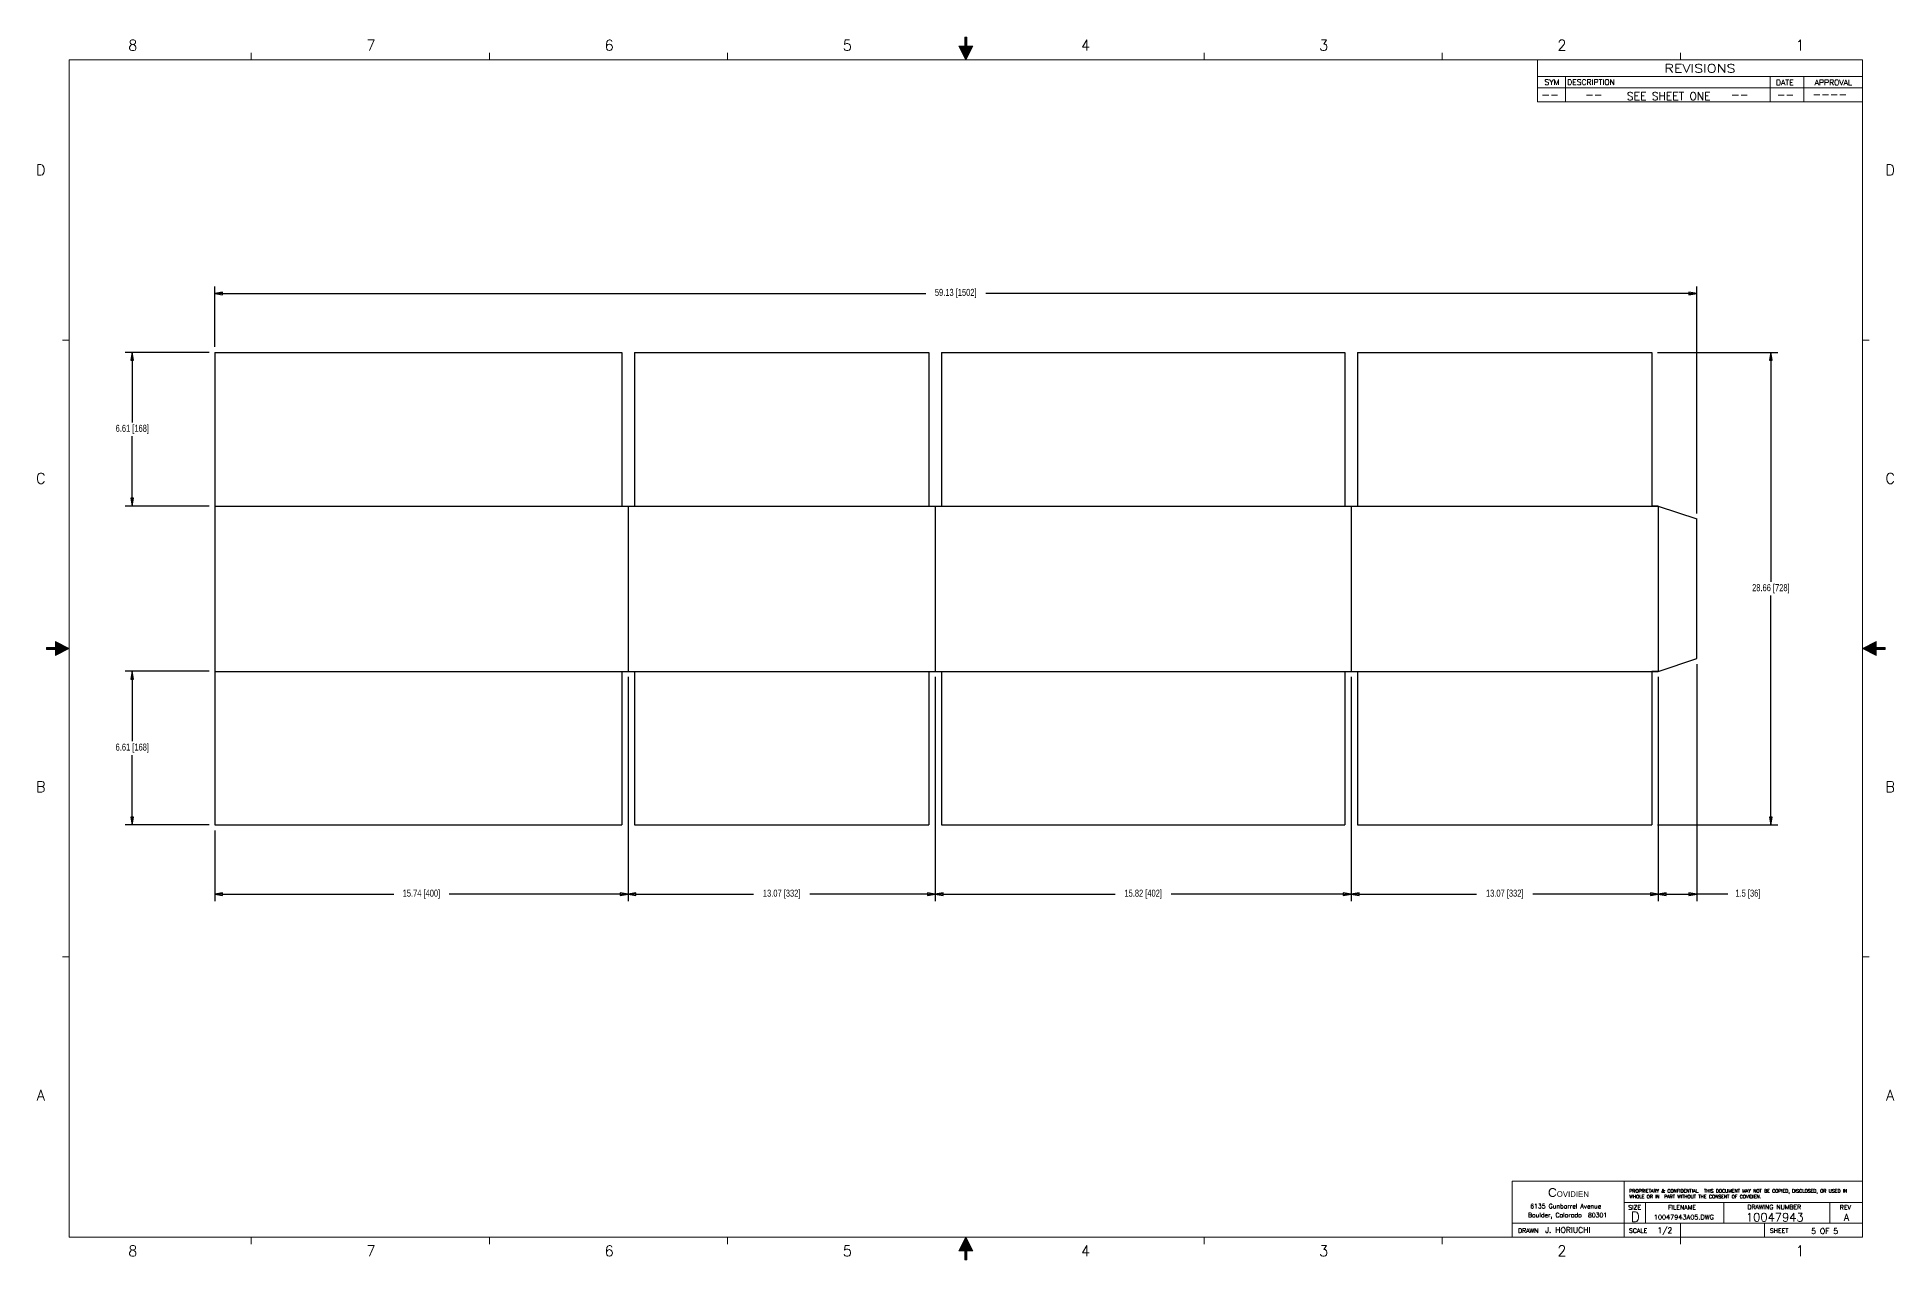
# Model space of a CAD drawing. Header units: inches. Extents: x -0.1 to 33.1, y 0.1 to 21.9.
import ezdxf
from ezdxf.enums import TextEntityAlignment as Align

# ---------------------------------------------------------------- set-up
doc = ezdxf.new("R2010")
doc.units = ezdxf.units.IN
doc.header["$LTSCALE"] = 1.87
doc.header["$MEASUREMENT"] = 0
doc.header["$PDMODE"] = 3
doc.header["$PDSIZE"] = 0.3125
doc.layers.get('0').update_dxf_attribs({"linetype": 'CONTINUOUS'})
doc.layers.get('Defpoints').update_dxf_attribs({"linetype": 'CONTINUOUS'})
for name, color, linetype in [('DIM', 7, 'CONTINUOUS'), ('DRAW', 4, 'CONTINUOUS'), ('Layer 1', 40, 'CONTINUOUS'), ('OBJECT', 5, 'CONTINUOUS')]:
    doc.layers.add(name, color=color, linetype=linetype)
doc.styles.add('ROMANS', font='ROMANS.shx')
doc.styles.add('SIMPLEX', font='SIMPLEX')
doc.styles.get("Standard").update_dxf_attribs({"font": 'txt', "width": 0.8})
doc.styles.add('TB', font='SAS_____.PFB')
doc.dimstyles.get("Standard").update_dxf_attribs({"dimtxt": 0.15625, "dimasz": 0.1875, "dimexe": 0.18, "dimexo": 0.0625, "dimgap": 0.09, "dimtad": 0, "dimtih": 1, "dimtoh": 1, "dimzin": 4, "dimdsep": 46, "dimtxsty": 'Standard', "dimblk": 'CLOSED', "dimblk1": 'CLOSED', "dimblk2": 'CLOSED', "dimcen": 0.09, "dimadec": 0, "dimazin": 0, "dimtp": 0.01, "dimtm": 0.01, "dimtfac": 1, "dimtofl": 0, "dimtmove": 0, "dimatfit": 3, "dimldrblk": 'CLOSED', "dimfxl": 0, "dimtolj": 1, "dimtzin": 4, "dimarcsym": 0})

# ---------------------------------------------------------------- blocks, each defined once
blk = doc.blocks.new('PG-2')
at = {"layer": 'DIM', "style": 'ROMANS'}
for s, p in [('--', (-5.732, -0.691)), ('--', (-4.949, -0.69)), ('--', (-2.347, -0.69)), ('--', (-1.531, -0.69)), ('----', (-0.895, -0.689))]:
    blk.add_text(s, height=0.14, dxfattribs=at).set_placement(p)
blk.add_text('SEE SHEET ONE', height=0.14, dxfattribs=at).set_placement((-3.457, -0.72), align=Align.CENTER)
blk = doc.blocks.new('ANSI_D2')
at = {"layer": 'DIM', "lineweight": 0}
for p, q in [((26.7, 21.2), (32.5, 21.2)), ((26.7, 21.2), (32.5, 21.2)), ((26.7, 21), (32.5, 21)), ((26.7, 21), (32.5, 21)), ((27.2, 21.2), (27.2, 20.75)), ((27.2, 21.2), (27.2, 20.75)), ((30.85, 21.2), (30.85, 20.75)), ((30.85, 21.2), (30.85, 20.75)), ((31.45, 21.2), (31.45, 20.75)), ((31.45, 21.2), (31.45, 20.75))]:
    blk.add_line(p, q, dxfattribs=at)
at = {"layer": 'DRAW', "color": 5, "lineweight": 0}
for p, q in [((30.024, 1.12), (30.024, 0.75)), ((31.917, 1.12), (31.917, 0.75))]:
    blk.add_line(p, q, dxfattribs=at)
at = {"layer": 'OBJECT', "color": 5, "lineweight": 0}
for p, q in [((16.484, 21.902), (16.484, 21.741)), ((16.484, 21.902), (16.516, 21.902)), ((16.516, 21.902), (16.516, 21.741)), ((3.75, 21.5), (3.75, 21.62)), ((3.75, 21.5), (3.75, 21.62)), ((8, 21.5), (8, 21.62)), ((8, 21.5), (8, 21.62)), ((8, 21.5), (8, 21.62)), ((8, 21.5), (8, 21.62)), ((12.25, 21.5), (12.25, 21.62)), ((12.25, 21.5), (12.25, 21.62)), ((16.5, 21.5), (16.375, 21.741)), ((16.375, 21.741), (16.484, 21.741)), ((16.5, 21.806), (16.5, 21.5)), ((16.5, 21.5), (16.5, 21.806)), ((16.5, 21.5), (16.625, 21.741)), ((16.5, 21.62), (16.5, 21.5)), ((16.5, 21.62), (16.5, 21.5)), ((16.516, 21.741), (16.625, 21.741)), ((20.75, 21.5), (20.75, 21.62)), ((20.75, 21.5), (20.75, 21.62)), ((25, 21.5), (25, 21.62)), ((25, 21.5), (25, 21.62)), ((29.25, 21.5), (29.25, 21.62)), ((29.25, 21.5), (29.25, 21.62)), ((32.5, 21.5), (0.5, 21.5)), ((32.5, 21.5), (0.5, 21.5)), ((0.5, 21.5), (0.5, 0.5)), ((0.5, 21.5), (0.5, 0.5)), ((26.7, 21.5), (26.7, 20.75)), ((26.7, 21.5), (26.7, 20.75)), ((32.5, 0.5), (32.5, 21.5)), ((32.5, 0.5), (32.5, 21.5)), ((26.7, 20.75), (32.5, 20.75)), ((26.7, 20.75), (32.5, 20.75)), ((0.38, 16.5), (0.5, 16.5)), ((0.38, 16.5), (0.5, 16.5)), ((32.5, 16.5), (32.62, 16.5)), ((32.5, 16.5), (32.62, 16.5)), ((0.098, 11.016), (0.259, 11.016)), ((0.098, 11.016), (0.098, 10.984)), ((0.098, 10.984), (0.259, 10.984)), ((0.194, 11), (0.5, 11)), ((0.5, 11), (0.194, 11)), ((0.5, 11), (0.259, 11.125)), ((0.259, 11.125), (0.259, 11.016)), ((0.5, 11), (0.259, 10.875)), ((0.259, 10.984), (0.259, 10.875)), ((0.38, 11), (0.5, 11)), ((32.5, 11), (32.741, 11.125)), ((32.62, 11), (32.5, 11)), ((32.806, 11), (32.5, 11)), ((32.5, 11), (32.806, 11)), ((32.5, 11), (32.741, 10.875)), ((32.741, 11.125), (32.741, 11.016)), ((32.902, 11.016), (32.741, 11.016)), ((32.902, 10.984), (32.741, 10.984)), ((32.741, 10.984), (32.741, 10.875)), ((32.902, 11.016), (32.902, 10.984)), ((0.38, 5.5), (0.5, 5.5)), ((0.38, 5.5), (0.5, 5.5)), ((32.5, 5.5), (32.62, 5.5)), ((32.5, 5.5), (32.62, 5.5)), ((26.25, 1.5), (32.5, 1.5)), ((26.25, 1.5), (26.25, 0.5)), ((28.25, 1.5), (28.25, 0.5)), ((28.25, 1.12), (32.5, 1.12)), ((28.63, 1.12), (28.63, 0.75)), ((26.25, 0.75), (32.5, 0.75)), ((29.25, 0.75), (29.25, 0.5)), ((30.75, 0.75), (30.75, 0.5)), ((0.5, 0.5), (32.5, 0.5)), ((0.5, 0.5), (32.5, 0.5)), ((3.75, 0.38), (3.75, 0.5)), ((3.75, 0.38), (3.75, 0.5)), ((8, 0.38), (8, 0.5)), ((8, 0.38), (8, 0.5)), ((8, 0.38), (8, 0.5)), ((8, 0.38), (8, 0.5)), ((12.25, 0.38), (12.25, 0.5)), ((12.25, 0.38), (12.25, 0.5)), ((16.5, 0.5), (16.375, 0.259)), ((16.5, 0.38), (16.5, 0.5)), ((16.5, 0.194), (16.5, 0.5)), ((16.5, 0.5), (16.5, 0.194)), ((16.5, 0.5), (16.625, 0.259)), ((20.75, 0.38), (20.75, 0.5)), ((20.75, 0.38), (20.75, 0.5)), ((25, 0.38), (25, 0.5)), ((25, 0.38), (25, 0.5)), ((29.25, 0.38), (29.25, 0.5)), ((29.25, 0.38), (29.25, 0.5)), ((16.375, 0.259), (16.484, 0.259)), ((16.484, 0.098), (16.484, 0.259)), ((16.484, 0.098), (16.516, 0.098)), ((16.516, 0.098), (16.516, 0.259)), ((16.516, 0.259), (16.625, 0.259))]:
    blk.add_line(p, q, dxfattribs=at)
for points in [[(16.484, 21.902), (16.516, 21.902), (16.516, 21.741)], [(16.484, 21.902), (16.484, 21.741), (16.516, 21.741)], [(16.375, 21.741), (16.5, 21.5), (16.484, 21.741)], [(16.625, 21.741), (16.5, 21.5), (16.484, 21.741)], [(0.098, 11.016), (0.098, 10.984), (0.259, 10.984)], [(0.098, 11.016), (0.259, 11.016), (0.259, 10.984)], [(0.259, 11.125), (0.5, 11), (0.259, 11.016)], [(0.259, 10.875), (0.5, 11), (0.259, 11.016)], [(32.741, 11.125), (32.5, 11), (32.741, 11.016)], [(32.741, 10.875), (32.5, 11), (32.741, 11.016)], [(32.902, 11.016), (32.902, 10.984), (32.741, 10.984)], [(32.902, 11.016), (32.741, 11.016), (32.741, 10.984)], [(16.375, 0.259), (16.5, 0.5), (16.484, 0.259)], [(16.625, 0.259), (16.5, 0.5), (16.484, 0.259)], [(16.484, 0.098), (16.516, 0.098), (16.516, 0.259)], [(16.484, 0.098), (16.484, 0.259), (16.516, 0.259)]]:
    blk.add_solid(points, dxfattribs=at)
at = {"layer": 'OBJECT', "lineweight": 0}
blk.add_blockref('PG-2', (32.5, 21.5), dxfattribs=at)
at = {"layer": 'DIM', "lineweight": 0, "style": 'SIMPLEX', "width": 1.25}
blk.add_text('REVISIONS', height=0.15, dxfattribs=at).set_placement((29.6, 21.271), align=Align.CENTER)
blk.add_text('REVISIONS', height=0.15, dxfattribs=at).set_placement((29.6, 21.271), align=Align.CENTER)
at = {"layer": 'DIM', "lineweight": 0, "style": 'ROMANS'}
for s, height, p in [('SYM  DESCRIPTION ', 0.1, (26.826, 21.049)), ('DATE', 0.1, (30.956, 21.043)), ('APPROVAL', 0.1, (31.646, 21.043)), ('6135 Gunbarrel Avenue', 0.08, (26.571, 1.015)), ('Boulder, Colorado  80301', 0.08, (26.531, 0.856))]:
    blk.add_text(s, height=height, dxfattribs=at).set_placement(p)
at = {"layer": 'DIM', "color": 7, "lineweight": 0, "style": 'SIMPLEX'}
for s, p in [('SIZE', (28.319, 0.993)), ('FILENAME', (29.031, 0.993)), ('REV', (32.096, 0.993)), ('DRAWN', (26.354, 0.579)), ('SCALE', (28.334, 0.579)), ('SHEET', (30.847, 0.579))]:
    blk.add_text(s, height=0.08, dxfattribs=at).set_placement(p)
blk.add_text('DRAWING NUMBER', height=0.08, dxfattribs=at).set_placement((30.926, 0.999), align=Align.CENTER)
at = {"layer": 'DIM', "lineweight": 0, "insert": (26.887, 1.377), "char_height": 0.156, "width": 0.743, "attachment_point": 1, "style": 'TB'}
blk.add_mtext('C\\H0.1;OVIDIEN', dxfattribs=at)
at = {"layer": 'DIM', "color": 1, "lineweight": 0, "insert": (28.34, 1.356), "char_height": 0.06, "width": 4.22832, "attachment_point": 1, "style": 'SIMPLEX'}
blk.add_mtext('PROPRIETARY & CONFIDENTIAL.  THIS DOCUMENT MAY NOT BE COPIED, DISCLOSED, OR USED IN WHOLE OR IN  PART WITHOUT THE CONSENT OF COVIDIEN.', dxfattribs=at)
at = {"layer": 'DIM', "lineweight": 0, "style": 'ROMANS'}
blk.add_attdef('DRAWN_BY', (26.838, 0.58), '', height=0.1, dxfattribs=at)
for tag, height, p in [('SCALE', 0.1, (28.973, 0.619)), ('FILE_REF', 0.0852, (29.312, 0.859)), ('DWG-NO', 0.15, (30.935, 0.858)), ('SHT_NO', 0.1, (31.825, 0.611)), ('REV', 0.125, (32.214, 0.858))]:
    blk.add_attdef(tag, text='', height=height, dxfattribs=at).set_placement(p, align=Align.MIDDLE)
at = {"layer": 'OBJECT', "color": 5, "lineweight": 0, "style": 'SIMPLEX'}
for s, height, p in [('8', 0.19, (1.636, 21.662)), ('8', 0.19, (1.636, 21.662)), ('7', 0.19, (5.886, 21.662)), ('7', 0.19, (5.886, 21.662)), ('6', 0.19, (10.136, 21.662)), ('6', 0.19, (10.136, 21.662)), ('5', 0.19, (14.386, 21.662)), ('5', 0.19, (14.386, 21.662)), ('4', 0.19, (18.636, 21.662)), ('4', 0.19, (18.636, 21.662)), ('3', 0.19, (22.886, 21.662)), ('3', 0.19, (22.886, 21.662)), ('2', 0.19, (27.136, 21.662)), ('2', 0.19, (27.136, 21.662)), ('1', 0.19, (31.386, 21.662)), ('1', 0.19, (31.386, 21.662)), ('D', 0.19, (-0.006, 19.439)), ('D', 0.19, (-0.006, 19.439)), ('D', 0.19, (32.994, 19.439)), ('D', 0.19, (32.994, 19.439)), ('C', 0.19, (-0.006, 13.939)), ('C', 0.19, (-0.006, 13.939)), ('C', 0.19, (32.994, 13.939)), ('C', 0.19, (32.994, 13.939)), ('B', 0.19, (-0.006, 8.439)), ('B', 0.19, (-0.006, 8.439)), ('B', 0.19, (32.994, 8.439)), ('B', 0.19, (32.994, 8.439)), ('A', 0.19, (-0.006, 2.939)), ('A', 0.19, (-0.006, 2.939)), ('A', 0.19, (32.994, 2.939)), ('A', 0.19, (32.994, 2.939)), ('D', 0.18, (28.444, 0.775)), ('8', 0.19, (1.636, 0.162)), ('8', 0.19, (1.636, 0.162)), ('7', 0.19, (5.886, 0.162)), ('7', 0.19, (5.886, 0.162)), ('6', 0.19, (10.136, 0.162)), ('6', 0.19, (10.136, 0.162)), ('5', 0.19, (14.386, 0.162)), ('5', 0.19, (14.386, 0.162)), ('4', 0.19, (18.636, 0.162)), ('4', 0.19, (18.636, 0.162)), ('3', 0.19, (22.886, 0.162)), ('3', 0.19, (22.886, 0.162)), ('2', 0.19, (27.136, 0.162)), ('2', 0.19, (27.136, 0.162)), ('1', 0.19, (31.386, 0.162)), ('1', 0.19, (31.386, 0.162))]:
    blk.add_text(s, height=height, dxfattribs=at).set_placement(p, align=Align.CENTER)
blk = doc.blocks.new('_CLOSED')
at = {"color": 0, "linetype": 'ByBlock'}
for p, q in [((0, 0), (-1, 0.17)), ((-1, 0.17), (-1, -0.17)), ((-1, -0.17), (0, 0)), ((-1, 0), (0, 0))]:
    blk.add_line(p, q, dxfattribs=at)
blk = doc.blocks.new('*D39')
at = {"layer": 'Defpoints', "color": 0, "lineweight": 0}
for p in [(3.098, 16.279), (1.627, 13.538), (3.098, 13.538)]:
    blk.add_point(p, dxfattribs=at)
at = {"layer": 'DIM', "color": 0, "lineweight": -2}
for p, q in [((2.998, 16.279), (1.502, 16.279)), ((1.627, 16.139), (1.627, 15.031)), ((1.627, 13.678), (1.627, 14.786)), ((2.998, 13.538), (1.502, 13.538))]:
    blk.add_line(p, q, dxfattribs=at)
at = {"layer": 'DIM', "color": 0, "lineweight": -2, "xscale": 0.14, "yscale": 0.14, "zscale": 0.14}
for p, rotation in [((1.627, 16.279), 90), ((1.627, 13.538), 270)]:
    blk.add_blockref('_CLOSED', p, dxfattribs=dict(at, rotation=rotation))
at = {"layer": 'DIM', "color": 0, "insert": (1.627, 14.908), "char_height": 0.125, "attachment_point": 5}
blk.add_mtext('\\A1;6.61 [168]', dxfattribs=at)
blk = doc.blocks.new('*D40')
at = {"layer": 'Defpoints', "color": 0, "lineweight": 0}
for p in [(3.098, 10.593), (1.627, 7.853), (3.098, 7.853)]:
    blk.add_point(p, dxfattribs=at)
at = {"layer": 'DIM', "color": 0, "lineweight": -2}
for p, q in [((2.998, 10.593), (1.502, 10.593)), ((1.627, 10.453), (1.627, 9.345)), ((1.627, 7.993), (1.627, 9.1)), ((2.998, 7.853), (1.502, 7.853))]:
    blk.add_line(p, q, dxfattribs=at)
at = {"layer": 'DIM', "color": 0, "lineweight": -2, "xscale": 0.14, "yscale": 0.14, "zscale": 0.14}
for p, rotation in [((1.627, 10.593), 90), ((1.627, 7.853), 270)]:
    blk.add_blockref('_CLOSED', p, dxfattribs=dict(at, rotation=rotation))
at = {"layer": 'DIM', "color": 0, "insert": (1.627, 9.223), "char_height": 0.125, "attachment_point": 5}
blk.add_mtext('\\A1;6.61 [168]', dxfattribs=at)
blk = doc.blocks.new('*D41')
at = {"layer": 'Defpoints', "color": 0, "lineweight": 0}
for p in [(10.474, 10.535), (3.098, 7.853), (10.474, 6.618)]:
    blk.add_point(p, dxfattribs=at)
at = {"layer": 'DIM', "color": 0, "lineweight": -2}
for p, q in [((10.474, 10.435), (10.474, 6.493)), ((3.098, 7.753), (3.098, 6.493)), ((3.238, 6.618), (6.293, 6.618)), ((10.334, 6.618), (7.279, 6.618))]:
    blk.add_line(p, q, dxfattribs=at)
at = {"layer": 'DIM', "color": 0, "lineweight": -2, "xscale": 0.14, "yscale": 0.14, "zscale": 0.14, "rotation": 180}
blk.add_blockref('_CLOSED', (3.098, 6.618), dxfattribs=at)
at = {"layer": 'DIM', "color": 0, "lineweight": -2, "xscale": 0.14, "yscale": 0.14, "zscale": 0.14}
blk.add_blockref('_CLOSED', (10.474, 6.618), dxfattribs=at)
at = {"layer": 'DIM', "color": 0, "insert": (6.786, 6.618), "char_height": 0.125, "attachment_point": 5}
blk.add_mtext('\\A1;15.74 [400]', dxfattribs=at)
blk = doc.blocks.new('*D42')
at = {"layer": 'Defpoints', "color": 0, "lineweight": 0}
for p in [(10.474, 10.593), (15.954, 10.593), (10.474, 6.618)]:
    blk.add_point(p, dxfattribs=at)
at = {"layer": 'DIM', "color": 0, "lineweight": -2}
for p, q in [((10.474, 10.493), (10.474, 6.493)), ((15.954, 10.493), (15.954, 6.493)), ((10.614, 6.618), (12.712, 6.618)), ((15.814, 6.618), (13.716, 6.618))]:
    blk.add_line(p, q, dxfattribs=at)
at = {"layer": 'DIM', "color": 0, "lineweight": -2, "xscale": 0.14, "yscale": 0.14, "zscale": 0.14, "rotation": 180}
blk.add_blockref('_CLOSED', (10.474, 6.618), dxfattribs=at)
at = {"layer": 'DIM', "color": 0, "lineweight": -2, "xscale": 0.14, "yscale": 0.14, "zscale": 0.14}
blk.add_blockref('_CLOSED', (15.954, 6.618), dxfattribs=at)
at = {"layer": 'DIM', "color": 0, "insert": (13.214, 6.618), "char_height": 0.125, "attachment_point": 5}
blk.add_mtext('\\A1;13.07 [332]', dxfattribs=at)
blk = doc.blocks.new('*D43')
at = {"layer": 'Defpoints', "color": 0, "lineweight": 0}
for p in [(15.954, 10.593), (23.376, 10.593), (23.376, 6.618)]:
    blk.add_point(p, dxfattribs=at)
at = {"layer": 'DIM', "color": 0, "lineweight": -2}
for p, q in [((15.954, 10.493), (15.954, 6.493)), ((23.376, 10.493), (23.376, 6.493)), ((16.094, 6.618), (19.163, 6.618)), ((23.236, 6.618), (20.167, 6.618))]:
    blk.add_line(p, q, dxfattribs=at)
at = {"layer": 'DIM', "color": 0, "lineweight": -2, "xscale": 0.14, "yscale": 0.14, "zscale": 0.14, "rotation": 180}
blk.add_blockref('_CLOSED', (15.954, 6.618), dxfattribs=at)
at = {"layer": 'DIM', "color": 0, "lineweight": -2, "xscale": 0.14, "yscale": 0.14, "zscale": 0.14}
blk.add_blockref('_CLOSED', (23.376, 6.618), dxfattribs=at)
at = {"layer": 'DIM', "color": 0, "insert": (19.665, 6.618), "char_height": 0.125, "attachment_point": 5}
blk.add_mtext('\\A1;15.82 [402]', dxfattribs=at)
blk = doc.blocks.new('*D44')
at = {"layer": 'Defpoints', "color": 0, "lineweight": 0}
for p in [(23.376, 10.593), (28.856, 10.593), (28.856, 6.618)]:
    blk.add_point(p, dxfattribs=at)
at = {"layer": 'DIM', "color": 0, "lineweight": -2}
for p, q in [((23.376, 10.493), (23.376, 6.493)), ((28.856, 10.493), (28.856, 6.493)), ((23.516, 6.618), (25.614, 6.618)), ((28.716, 6.618), (26.617, 6.618))]:
    blk.add_line(p, q, dxfattribs=at)
at = {"layer": 'DIM', "color": 0, "lineweight": -2, "xscale": 0.14, "yscale": 0.14, "zscale": 0.14, "rotation": 180}
blk.add_blockref('_CLOSED', (23.376, 6.618), dxfattribs=at)
at = {"layer": 'DIM', "color": 0, "lineweight": -2, "xscale": 0.14, "yscale": 0.14, "zscale": 0.14}
blk.add_blockref('_CLOSED', (28.856, 6.618), dxfattribs=at)
at = {"layer": 'DIM', "color": 0, "insert": (26.116, 6.618), "char_height": 0.125, "attachment_point": 5}
blk.add_mtext('\\A1;13.07 [332]', dxfattribs=at)
blk = doc.blocks.new('*D45')
at = {"layer": 'Defpoints', "color": 0, "lineweight": 0}
for p in [(29.541, 10.821), (28.856, 10.593), (29.541, 6.618)]:
    blk.add_point(p, dxfattribs=at)
at = {"layer": 'DIM', "color": 0, "lineweight": -2}
for p, q in [((29.541, 10.721), (29.541, 6.493)), ((28.856, 10.493), (28.856, 6.493)), ((28.996, 6.618), (29.401, 6.618)), ((30.095, 6.618), (29.541, 6.618))]:
    blk.add_line(p, q, dxfattribs=at)
at = {"layer": 'DIM', "color": 0, "lineweight": -2, "xscale": 0.14, "yscale": 0.14, "zscale": 0.14, "rotation": 180}
blk.add_blockref('_CLOSED', (28.856, 6.618), dxfattribs=at)
at = {"layer": 'DIM', "color": 0, "lineweight": -2, "xscale": 0.14, "yscale": 0.14, "zscale": 0.14}
blk.add_blockref('_CLOSED', (29.541, 6.618), dxfattribs=at)
at = {"layer": 'DIM', "color": 0, "insert": (30.455, 6.618), "char_height": 0.125, "attachment_point": 5}
blk.add_mtext('\\A1;1.5 [36]', dxfattribs=at)
blk = doc.blocks.new('*D46')
at = {"layer": 'Defpoints', "color": 0, "lineweight": 0}
for p in [(28.742, 16.279), (28.742, 7.853), (30.865, 7.853)]:
    blk.add_point(p, dxfattribs=at)
at = {"layer": 'DIM', "color": 0, "lineweight": -2}
for p, q in [((28.842, 16.279), (30.99, 16.279)), ((30.865, 16.139), (30.865, 12.188)), ((30.865, 7.993), (30.865, 11.943)), ((28.842, 7.853), (30.99, 7.853))]:
    blk.add_line(p, q, dxfattribs=at)
at = {"layer": 'DIM', "color": 0, "lineweight": -2, "xscale": 0.14, "yscale": 0.14, "zscale": 0.14}
for p, rotation in [((30.865, 16.279), 90), ((30.865, 7.853), 270)]:
    blk.add_blockref('_CLOSED', p, dxfattribs=dict(at, rotation=rotation))
at = {"layer": 'DIM', "color": 0, "insert": (30.865, 12.066), "char_height": 0.125, "attachment_point": 5}
blk.add_mtext('\\A1;28.66 [728]', dxfattribs=at)
blk = doc.blocks.new('*D47')
at = {"layer": 'Defpoints', "color": 0, "lineweight": 0}
for p in [(29.541, 17.332), (3.098, 16.279), (29.541, 13.31)]:
    blk.add_point(p, dxfattribs=at)
at = {"layer": 'DIM', "color": 0, "lineweight": -2}
for p, q in [((3.098, 16.379), (3.098, 17.457)), ((3.238, 17.332), (15.785, 17.332)), ((29.401, 17.332), (16.855, 17.332)), ((29.541, 13.41), (29.541, 17.457))]:
    blk.add_line(p, q, dxfattribs=at)
at = {"layer": 'DIM', "color": 0, "lineweight": -2, "xscale": 0.14, "yscale": 0.14, "zscale": 0.14, "rotation": 180}
blk.add_blockref('_CLOSED', (3.098, 17.332), dxfattribs=at)
at = {"layer": 'DIM', "color": 0, "lineweight": -2, "xscale": 0.14, "yscale": 0.14, "zscale": 0.14}
blk.add_blockref('_CLOSED', (29.541, 17.332), dxfattribs=at)
at = {"layer": 'DIM', "color": 0, "insert": (16.32, 17.332), "char_height": 0.125, "attachment_point": 5}
blk.add_mtext('\\A1;59.13 [1502]', dxfattribs=at)

msp = doc.modelspace()

# ---------------------------------------------------------------- linework, layer by layer
at = {"layer": 'Layer 1'}
for p, q in [((3.0984, 16.2785), (3.0984, 13.5384)), ((3.0984, 16.2785), (10.3597, 16.2785)), ((10.3597, 16.2785), (10.3597, 13.5384)), ((10.5881, 16.2785), (10.5881, 13.5384)), ((10.5881, 16.2785), (15.84, 16.2785)), ((15.84, 16.2785), (15.84, 13.5384)), ((16.0684, 16.2785), (16.0684, 13.5384)), ((16.0684, 16.2785), (23.2613, 16.2785)), ((23.2613, 16.2785), (23.2613, 13.5384)), ((23.4897, 16.2785), (23.4897, 13.5384)), ((23.4897, 16.2785), (28.7416, 16.2785)), ((28.7416, 16.2785), (28.7416, 13.5384)), ((3.0984, 13.5384), (3.0984, 10.5927)), ((3.0984, 13.5384), (10.4739, 13.5384)), ((3.0984, 13.5384), (3.0984, 10.5927)), ((10.4739, 13.5384), (10.4739, 10.5927)), ((10.4739, 13.5384), (15.9542, 13.5384)), ((15.9542, 13.5384), (15.9542, 10.5927)), ((15.9542, 13.5384), (23.3755, 13.5384)), ((23.3755, 13.5384), (23.3755, 10.5927)), ((23.3755, 13.5384), (28.8558, 13.5384)), ((28.8558, 13.5384), (28.7416, 13.5384)), ((28.8558, 13.5384), (28.7416, 13.5384)), ((28.8558, 13.5384), (28.8558, 10.5927)), ((28.8558, 13.5384), (29.5408, 13.31)), ((29.5408, 10.8211), (29.5408, 13.31)), ((28.8558, 10.5927), (29.5408, 10.8211)), ((3.0984, 10.5927), (3.0984, 7.8526)), ((3.0984, 10.5927), (10.4739, 10.5927)), ((10.3597, 10.5927), (10.3597, 7.8526)), ((10.4739, 10.5927), (15.9542, 10.5927)), ((10.5881, 10.5927), (10.5881, 7.8526)), ((15.84, 10.5927), (15.84, 7.8526)), ((15.9542, 10.5927), (23.3755, 10.5927)), ((16.0684, 10.5927), (16.0684, 7.8526)), ((23.2613, 10.5927), (23.2613, 7.8526)), ((23.3755, 10.5927), (28.8558, 10.5927)), ((23.4897, 10.5927), (23.4897, 7.8526)), ((28.8558, 10.5927), (28.7416, 10.5927)), ((28.7416, 10.5927), (28.7416, 7.8526)), ((3.0984, 7.8526), (10.3597, 7.8526)), ((10.5881, 7.8526), (15.84, 7.8526)), ((16.0684, 7.8526), (23.2613, 7.8526)), ((23.4897, 7.8526), (28.7416, 7.8526))]:
    msp.add_line(p, q, dxfattribs=at)

# ---------------------------------------------------------------- block references
at = {"lineweight": 0}
msp.add_blockref('ANSI_D2', (0, 0), dxfattribs=at).add_auto_attribs({'DRAWN_BY': 'J. HORIUCHI', 'SCALE': '1/2', 'SHT_NO': '5 OF 5', 'FILE_REF': '10047943A05.DWG', 'DWG-NO': '10047943', 'REV': 'A'})

# ---------------------------------------------------------------- dimensions: what is measured, and where the dimension line sits
at = {"layer": 'DIM'}
dim = msp.add_linear_dim(base=(29.5408, 17.3322), p1=(3.0984, 16.2785), p2=(29.5408, 13.31), text='59.13 [1502]', dimstyle='Standard', override={"dimtxt": 0.125, "dimasz": 0.14, "dimexe": 0.125, "dimexo": 0.1, "dimgap": 0.06, "dimdec": 2, "dimlfac": 1.724, "dimzin": 4, "dimcen": 0.075, "dimdle": 0.35}, dxfattribs=at)
dim.commit()
dim.dimension.update_dxf_attribs({"geometry": '*D47', "text_midpoint": (16.3196, 17.3322)})
for base, p1, p2, override, picture, middle in [((1.6268, 13.5384), (3.0984, 16.2785), (3.0984, 13.5384), {"dimtxt": 0.125, "dimasz": 0.14, "dimexe": 0.125, "dimexo": 0.1, "dimgap": 0.06, "dimdec": 2, "dimlfac": 1.7225, "dimzin": 4, "dimcen": 0.075, "dimdle": 0.35}, '*D39', (1.6268, 14.9084)), ((1.6268, 7.8526), (3.0984, 10.5927), (3.0984, 7.8526), {"dimtxt": 0.125, "dimasz": 0.14, "dimexe": 0.125, "dimexo": 0.1, "dimgap": 0.06, "dimdec": 2, "dimlfac": 1.7235, "dimzin": 4, "dimcen": 0.075, "dimdle": 0.35}, '*D40', (1.6268, 9.2226))]:
    dim = msp.add_linear_dim(base=base, p1=p1, p2=p2, angle=90, text='6.61 [168]', dimstyle='Standard', override=override, dxfattribs=at)
    dim.commit()
    dim.dimension.update_dxf_attribs({"geometry": picture, "text_midpoint": middle})
dim = msp.add_linear_dim(base=(30.8652, 7.8526), p1=(28.7416, 16.2785), p2=(28.7416, 7.8526), angle=90, text='28.66 [728]', dimstyle='Standard', override={"dimtxt": 0.125, "dimasz": 0.14, "dimexe": 0.125, "dimexo": 0.1, "dimgap": 0.06, "dimdec": 2, "dimlfac": 1.7245, "dimzin": 4, "dimcen": 0.075, "dimdle": 0.35}, dxfattribs=at)
dim.commit()
dim.dimension.update_dxf_attribs({"geometry": '*D46', "text_midpoint": (30.8652, 12.0655), "dimtype": 160})
for base, p1, p2, text, override, picture, middle in [((29.5408, 6.6183), (28.8558, 10.5927), (29.5408, 10.8211), '1.5 [36]', {"dimtxt": 0.125, "dimasz": 0.14, "dimexe": 0.125, "dimexo": 0.1, "dimgap": 0.06, "dimdec": 2, "dimlfac": 1.7235, "dimzin": 4, "dimcen": 0.075, "dimdle": 0.35, "dimtmove": 1}, '*D45', (30.4552, 6.6183)), ((10.4739, 6.6183), (3.0984, 7.8526), (10.4739, 10.5347), '15.74 [400]', {"dimtxt": 0.125, "dimasz": 0.14, "dimexe": 0.125, "dimexo": 0.1, "dimgap": 0.06, "dimdec": 2, "dimlfac": 1.7245, "dimzin": 4, "dimcen": 0.075, "dimdle": 0.35}, '*D41', (6.7861, 6.6183)), ((10.4739, 6.6183), (15.9542, 10.5927), (10.4739, 10.5927), '13.07 [332]', {"dimtxt": 0.125, "dimasz": 0.14, "dimexe": 0.125, "dimexo": 0.1, "dimgap": 0.06, "dimdec": 2, "dimlfac": 1.7235, "dimzin": 4, "dimcen": 0.075, "dimdle": 0.35}, '*D42', (13.2141, 6.6183)), ((23.3755, 6.6183), (15.9542, 10.5927), (23.3755, 10.5927), '15.82 [402]', {"dimtxt": 0.125, "dimasz": 0.14, "dimexe": 0.125, "dimexo": 0.1, "dimgap": 0.06, "dimdec": 2, "dimlfac": 1.7245, "dimzin": 4, "dimcen": 0.075, "dimdle": 0.35}, '*D43', (19.6649, 6.6183)), ((28.8558, 6.6183), (23.3755, 10.5927), (28.8558, 10.5927), '13.07 [332]', {"dimtxt": 0.125, "dimasz": 0.14, "dimexe": 0.125, "dimexo": 0.1, "dimgap": 0.06, "dimdec": 2, "dimlfac": 1.7235, "dimzin": 4, "dimcen": 0.075, "dimdle": 0.35}, '*D44', (26.1157, 6.6183))]:
    dim = msp.add_linear_dim(base=base, p1=p1, p2=p2, text=text, dimstyle='Standard', override=override, dxfattribs=at)
    dim.commit()
    dim.dimension.update_dxf_attribs({"geometry": picture, "text_midpoint": middle, "dimtype": 160})

doc.saveas('drawing.dxf')
